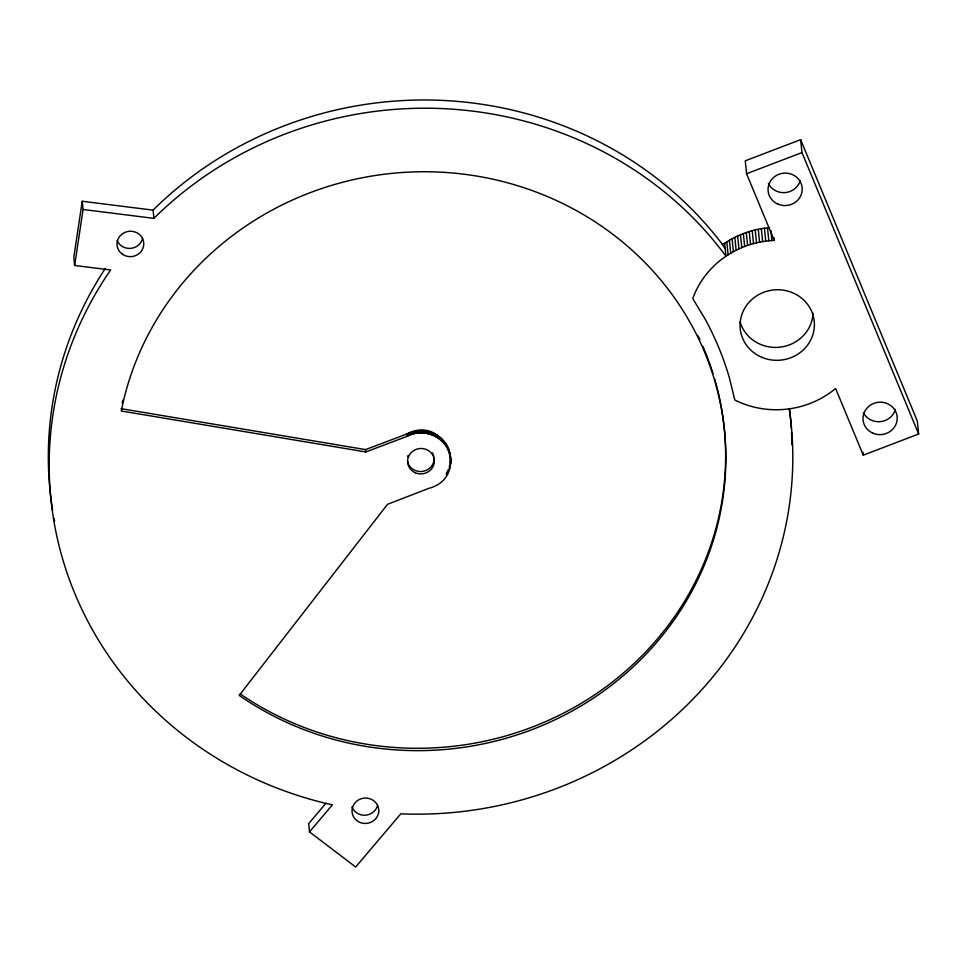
<?xml version="1.0" encoding="UTF-8"?>
<svg xmlns="http://www.w3.org/2000/svg" width="967" height="967" viewBox="0 0 967 967"><rect width="100%" height="100%" fill="white"/><g stroke="black" fill="none" stroke-linecap="round" stroke-linejoin="round"><path stroke-width="1.45" d="M121.056 408.654L365.562 449.607L407.047 433.917C445.183 413.574 470.651 477.36 428.877 488.335L387.513 504.315L239.212 695.406A305.04 289.278 -5.8 0 0 588.83 701.111A305.04 289.278 -5.8 0 0 717.562 391.103L714.915 381.349A305.04 289.278 -5.8 0 0 691.659 325.238L686.594 316.414A305.04 289.278 -5.8 0 0 371.171 176.151A305.04 289.278 -5.8 0 0 121.298 410.999L365.804 451.952L407.288 436.262C426.592 425.093 454.78 442.318 450.392 465.115M724.694 248.289L723.219 245.425A372.005 352.786 -5.8 0 0 155.397 207.832L153.088 210.141L82.231 201.257L73.818 257.258L74.652 265.478L110.673 269.986L107.736 274.205A372.005 352.786 -5.8 0 0 327.269 803.71L332.418 804.846L309.488 831.886L355.675 867.012L400.797 813.803L404.121 813.96A372.005 352.786 -5.8 0 0 789.701 411.978L789.205 408.848M74.652 265.478L83.065 209.488L82.231 201.257M325.855 803.384L308.654 823.666L309.488 831.886M83.065 209.488L153.922 218.373L156.231 216.052A372.005 352.786 -5.8 0 1 724.053 253.644L725.939 256.243L724.621 243.321C737.906 234.316 753.583 228.913 769.587 227.692M728.103 254.817L725.528 256.509A89.278 84.673 -5.8 0 0 693.69 296.083L692.759 298.573L704.858 318.614A319.92 303.396 -5.8 0 1 729.263 377.444L734.811 399.987L737.277 401.184A89.278 84.673 -5.8 0 0 788.721 408.92C805.849 406.636 822.337 399.564 835.621 388.492L863.265 455.167L918.65 434.002L917.332 421.08L800.652 139.647L745.267 160.812L746.572 173.734L774.229 240.408C757.947 241.073 741.858 246.065 728.103 254.817L726.785 241.895M724.621 243.321L724.15 243.599A99.698 94.548 -5.8 0 0 722.192 244.796M746.572 173.734L801.969 152.568L800.652 139.647M801.969 152.568L918.65 434.002M714.686 378.991L717.079 387.719M862.975 452.302L863.265 455.167M773.926 237.544L774.229 240.408M770.904 230.484L771.932 240.529M767.508 227.861L768.825 240.783M764.413 228.224L765.731 241.146M761.331 228.695L762.649 241.605M758.273 229.252L759.578 242.173M755.227 229.916L756.545 242.838M752.217 230.69L753.523 243.611M749.22 231.548L750.537 244.47M746.27 232.515L747.588 245.437M743.345 233.579L744.663 246.5M740.468 234.727L741.786 247.649M737.64 235.984L738.945 248.906M734.847 237.326L736.153 250.248M732.104 238.764L733.421 251.674M729.42 240.287L730.726 253.197M450.09 453.934L450.719 460.195M449.679 452L450.138 455.312M450.489 458.841L450.695 462.166M449.413 451.057L449.655 453.402M450.392 460.812L450.634 463.157M449.123 450.114L449.365 452.459M450.296 461.791L450.525 464.136M448.797 449.184L449.039 451.529M448.434 448.253L448.676 450.61M448.035 447.346L448.277 449.703M447.612 446.464L447.854 448.809M449.764 468.016L449.522 465.671L449.486 468.971M447.153 445.582L447.383 447.926M446.657 444.723L446.899 447.068M446.125 443.877L446.367 446.222M445.569 443.043L445.811 445.4M448.204 469.418L448.446 471.763M444.989 442.245L445.231 444.59M444.373 441.448L444.615 443.805M447.334 471.219L447.576 473.564M443.72 440.686L443.962 443.031M443.055 439.949L443.297 442.294M446.343 472.96L446.585 475.305M442.354 439.223L442.596 441.568M441.629 438.522L441.871 440.879M440.879 437.858L441.109 440.203M440.094 437.205L440.336 439.55M439.296 436.588L439.538 438.933M438.474 435.996L438.716 438.341M437.628 435.428L437.87 437.773M436.77 434.896L436.999 437.241M435.887 434.388L436.117 436.733M434.981 433.905L435.223 436.25M434.062 433.458L434.292 435.803M433.119 433.047L433.361 435.392M432.176 432.66L432.406 435.005M431.209 432.309L431.439 434.654M430.23 431.983L430.472 434.328M429.239 431.693L429.481 434.05M428.236 431.439L428.478 433.796M427.233 431.222L427.462 433.567M426.217 431.028L426.447 433.385M425.19 430.883L425.432 433.228M424.162 430.762L424.392 433.107M423.123 430.678L423.365 433.023M422.095 430.617L422.325 432.974M421.056 430.605L421.286 432.95M420.016 430.617L420.246 432.974M418.977 430.678L419.219 433.023M417.937 430.762L418.179 433.107M416.91 430.883L417.152 433.228M415.883 431.04L416.124 433.385M414.855 431.222L415.097 433.567M413.852 431.439L414.081 433.796M412.836 431.705L413.078 434.05M411.845 431.983L412.087 434.34M410.854 432.309L411.096 434.654M409.887 432.66L410.129 435.017M408.932 433.047L409.162 435.392M407.977 433.47L408.219 435.815M407.047 433.917L407.288 436.262M365.562 449.607L365.804 451.952M153.088 210.141L153.922 218.373M800.205 180.877A17.116 16.234 -5.8 0 1 785.131 192.59A17.116 16.234 -5.8 0 1 768.366 183.537M895.345 409.404A17.116 16.234 -5.8 0 1 880.405 421.636A17.116 16.234 -5.8 0 1 863.338 412.607M813.054 313.344A37.205 35.283 -5.8 0 1 780.055 347.153A37.205 35.283 -5.8 0 1 740.069 321.854M789.556 409.186A372.005 352.786 -5.8 0 1 791.308 428.26M791.538 432.358A372.005 352.786 -5.8 0 1 791.925 444.675M54.575 521.08A372.005 352.786 -5.8 0 1 54.055 518.385M52.641 510.298A372.005 352.786 -5.8 0 1 105.355 268.318M142.62 238.353A13.393 12.704 -5.8 0 1 121.576 246.005L121.201 245.739A13.393 12.704 -5.8 0 1 117.092 240.481M377.626 805.173A13.393 12.704 -5.8 0 1 365.357 815.205A13.393 12.704 -5.8 0 1 351.94 806.877M717.333 388.758A305.04 289.278 -5.8 0 1 589.217 698.367A305.04 289.278 -5.8 0 1 240.191 693.895M122.229 402.973A305.04 289.278 -5.8 0 1 122.869 400.145M698.077 335.803A305.04 289.278 -5.8 0 1 699.939 339.731M702.912 346.343A305.04 289.278 -5.8 0 1 704.605 350.356M705.161 351.686A305.04 289.278 -5.8 0 1 708.315 359.784M708.811 361.138A305.04 289.278 -5.8 0 1 711.216 367.968M711.676 369.334A305.04 289.278 -5.8 0 1 713.005 373.455M434.014 457.077A13.393 12.704 -5.8 0 1 422.93 471.352A13.393 12.704 -5.8 0 1 407.615 461.489M407.578 456.642A13.393 12.704 -5.8 0 1 407.784 455.771M432.624 452.87A13.393 12.704 -5.8 0 1 432.829 453.269M433.518 454.913A13.393 12.704 -5.8 0 1 433.651 455.336M378.689 812.075L378.629 812.522A13.393 12.704 -5.8 0 1 363.399 823.34A13.393 12.704 -5.8 0 1 352.157 808.992L352.242 808.545A13.393 12.704 -5.8 0 1 367.4 798.174A13.393 12.704 -5.8 0 1 378.689 812.075M122.41 254.224L122.035 253.958A13.393 12.704 -5.8 0 1 119.932 236.117A13.393 12.704 -5.8 0 1 138.74 233.929L139.103 234.207A13.393 12.704 -5.8 0 1 140.856 251.758A13.393 12.704 -5.8 0 1 122.41 254.224M415.411 472.803A13.393 12.704 -5.8 0 0 434.304 459.857A13.393 12.704 -5.8 0 0 413.223 450.912A13.393 12.704 -5.8 0 0 415.411 472.803M778.012 204.158A17.116 16.234 -5.8 0 0 802.151 187.622A17.116 16.234 -5.8 0 0 775.22 176.199A17.116 16.234 -5.8 0 0 778.012 204.158M872.983 433.24A17.116 16.234 -5.8 0 0 897.134 416.704A17.116 16.234 -5.8 0 0 870.191 405.27A17.116 16.234 -5.8 0 0 872.983 433.24M761.754 357.282A37.205 35.283 -5.8 0 0 814.238 321.334A37.205 35.283 -5.8 0 0 755.686 296.482A37.205 35.283 -5.8 0 0 761.754 357.282"/></g></svg>
